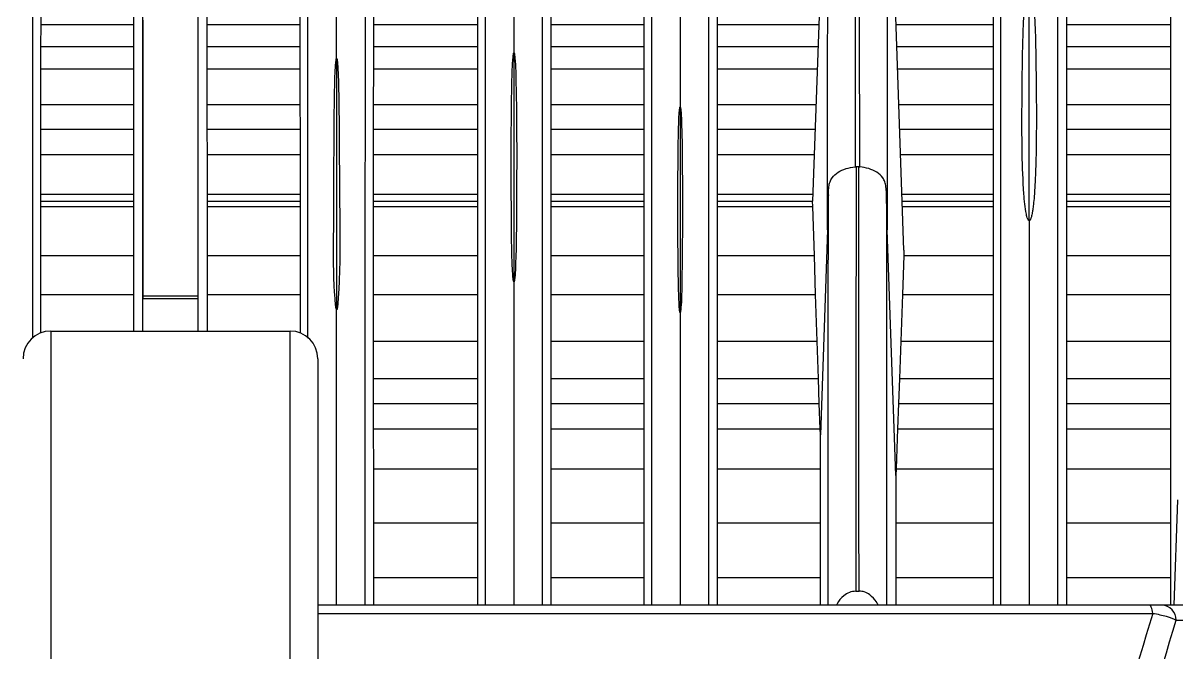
# Model space of a CAD drawing. Extents: x 9.3 to 87.2, y 0.6 to 68.8.
# Drawn here: x 37.841 to 39.923, y 60.622 to 61.759 of the extents above; entities that cross this region are included whole.
import ezdxf

# ---------------------------------------------------------------- set-up
doc = ezdxf.new("R2010")
doc.units = 0
doc.header["$MEASUREMENT"] = 0
doc.layers.add('OBJECT', color=7, linetype='CONTINUOUS')

msp = doc.modelspace()

# ---------------------------------------------------------------- linework, layer by layer
at = {"layer": 'OBJECT'}
for p, q in [((39.2932, 62.2257), (39.2656, 61.4372)), ((39.4305, 61.3486), (39.3999, 62.2257)), ((37.8724, 61.8161), (37.8723, 61.7559)), ((38.3408, 61.7559), (38.3407, 61.8161)), ((38.473, 61.8161), (38.4729, 61.7559)), ((38.6611, 61.7559), (38.661, 61.8161)), ((38.7933, 61.8161), (38.7932, 61.7559)), ((38.9614, 61.7559), (38.9613, 61.8161)), ((39.0937, 61.8161), (39.0936, 61.7559)), ((39.5921, 61.7559), (39.5921, 61.8161)), ((39.6565, 61.402), (39.6565, 61.8303)), ((39.724, 61.8161), (39.724, 61.7559)), ((39.9123, 61.7559), (39.9121, 61.8161)), ((38.0406, 61.7559), (38.0406, 61.7914)), ((38.1725, 61.7914), (38.1724, 61.7559)), ((37.8723, 61.7559), (37.8722, 61.7162)), ((37.8723, 61.7559), (38.0406, 61.7559)), ((38.0406, 61.7162), (38.0406, 61.7559)), ((38.0565, 61.7639), (38.0565, 61.2658)), ((38.1565, 61.2658), (38.1565, 61.7639)), ((38.1724, 61.7559), (38.1725, 61.7162)), ((38.1724, 61.7559), (38.3408, 61.7559)), ((38.3409, 61.7162), (38.3408, 61.7559)), ((38.4729, 61.7559), (38.4728, 61.7162)), ((38.4729, 61.7559), (38.6611, 61.7559)), ((38.6612, 61.7162), (38.6611, 61.7559)), ((38.7932, 61.7559), (38.7932, 61.7162)), ((38.7932, 61.7559), (38.9614, 61.7559)), ((38.9614, 61.7162), (38.9614, 61.7559)), ((39.0936, 61.7559), (39.0935, 61.7162)), ((39.0936, 61.7559), (39.2768, 61.7559)), ((39.4163, 61.7559), (39.5921, 61.7559)), ((39.5922, 61.7162), (39.5921, 61.7559)), ((39.724, 61.7559), (39.7239, 61.7162)), ((39.724, 61.7559), (39.9123, 61.7559)), ((39.9124, 61.7162), (39.9123, 61.7559)), ((37.8722, 61.7162), (37.8722, 61.6757)), ((37.8722, 61.7162), (38.0406, 61.7162)), ((38.0406, 61.6757), (38.0406, 61.7162)), ((38.1725, 61.7162), (38.1725, 61.6757)), ((38.1725, 61.7162), (38.3409, 61.7162)), ((38.3409, 61.6757), (38.3409, 61.7162)), ((38.4728, 61.7162), (38.4728, 61.6757)), ((38.4728, 61.7162), (38.6612, 61.7162)), ((38.6612, 61.6757), (38.6612, 61.7162)), ((38.7932, 61.7162), (38.7931, 61.6757)), ((38.7932, 61.7162), (38.9614, 61.7162)), ((38.9615, 61.6757), (38.9614, 61.7162)), ((39.0935, 61.7162), (39.0934, 61.6757)), ((39.0935, 61.7162), (39.2754, 61.7162)), ((39.4177, 61.7162), (39.5922, 61.7162)), ((39.5922, 61.6757), (39.5922, 61.7162)), ((39.7239, 61.7162), (39.7239, 61.6757)), ((39.7239, 61.7162), (39.9124, 61.7162)), ((39.9124, 61.6757), (39.9124, 61.7162)), ((38.4065, 61.6948), (38.4065, 61.2471)), ((38.7265, 61.705), (38.7265, 61.2913)), ((37.8722, 61.6757), (37.8721, 61.6116)), ((37.8722, 61.6757), (38.0406, 61.6757)), ((38.0406, 61.6116), (38.0406, 61.6757)), ((38.1725, 61.6757), (38.1725, 61.6116)), ((38.1725, 61.6757), (38.3409, 61.6757)), ((38.3409, 61.6116), (38.3409, 61.6757)), ((38.4728, 61.6757), (38.4727, 61.6116)), ((38.4728, 61.6757), (38.6612, 61.6757)), ((38.6612, 61.6116), (38.6612, 61.6757)), ((38.7931, 61.6757), (38.7931, 61.6116)), ((38.7931, 61.6757), (38.9615, 61.6757)), ((38.9615, 61.6116), (38.9615, 61.6757)), ((39.0934, 61.6757), (39.0934, 61.6116)), ((39.0934, 61.6757), (39.274, 61.6757)), ((39.4191, 61.6757), (39.5922, 61.6757)), ((39.5922, 61.6116), (39.5922, 61.6757)), ((39.7239, 61.6757), (39.7239, 61.6116)), ((39.7239, 61.6757), (39.9124, 61.6757)), ((39.9125, 61.6116), (39.9124, 61.6757)), ((37.8721, 61.6116), (37.8721, 61.5668)), ((37.8721, 61.6116), (38.0406, 61.6116)), ((38.0406, 61.5668), (38.0406, 61.6116)), ((38.1725, 61.6116), (38.1725, 61.5668)), ((38.1725, 61.6116), (38.3409, 61.6116)), ((38.341, 61.5668), (38.3409, 61.6116)), ((38.4727, 61.6116), (38.4727, 61.5668)), ((38.4727, 61.6116), (38.6612, 61.6116)), ((38.6613, 61.5668), (38.6612, 61.6116)), ((38.7931, 61.6116), (38.793, 61.5668)), ((38.7931, 61.6116), (38.9615, 61.6116)), ((38.9615, 61.5668), (38.9615, 61.6116)), ((39.0265, 61.6071), (39.0265, 61.2359)), ((39.0934, 61.6116), (39.0934, 61.5668)), ((39.0934, 61.6116), (39.2717, 61.6116)), ((39.4214, 61.6116), (39.5922, 61.6116)), ((39.5922, 61.5668), (39.5922, 61.6116)), ((39.7239, 61.6116), (39.7239, 61.5668)), ((39.7239, 61.6116), (39.9125, 61.6116)), ((39.9125, 61.5668), (39.9125, 61.6116)), ((37.8721, 61.5668), (37.8721, 61.5214)), ((37.8721, 61.5668), (38.0406, 61.5668)), ((38.0405, 61.5214), (38.0406, 61.5668)), ((38.1725, 61.5668), (38.1726, 61.5214)), ((38.1725, 61.5668), (38.341, 61.5668)), ((38.341, 61.5214), (38.341, 61.5668)), ((38.4727, 61.5668), (38.4727, 61.5214)), ((38.4727, 61.5668), (38.6613, 61.5668)), ((38.6613, 61.5214), (38.6613, 61.5668)), ((38.793, 61.5668), (38.793, 61.5214)), ((38.793, 61.5668), (38.9615, 61.5668)), ((38.9615, 61.5214), (38.9615, 61.5668)), ((39.0934, 61.5668), (39.0933, 61.5214)), ((39.0934, 61.5668), (39.2702, 61.5668)), ((39.4229, 61.5668), (39.5922, 61.5668)), ((39.5922, 61.5214), (39.5922, 61.5668)), ((39.7239, 61.5668), (39.7239, 61.5214)), ((39.7239, 61.5668), (39.9125, 61.5668)), ((39.9125, 61.5214), (39.9125, 61.5668)), ((37.8721, 61.5214), (37.8721, 61.4497)), ((37.8721, 61.5214), (38.0405, 61.5214)), ((38.0404, 61.4497), (38.0405, 61.5214)), ((38.1726, 61.5214), (38.1726, 61.4497)), ((38.1726, 61.5214), (38.341, 61.5214)), ((38.341, 61.4497), (38.341, 61.5214)), ((38.4727, 61.5214), (38.4727, 61.4497)), ((38.4727, 61.5214), (38.6613, 61.5214)), ((38.6613, 61.4497), (38.6613, 61.5214)), ((38.793, 61.5214), (38.793, 61.4497)), ((38.793, 61.5214), (38.9615, 61.5214)), ((38.9615, 61.4497), (38.9615, 61.5214)), ((39.0933, 61.5214), (39.0934, 61.4497)), ((39.0933, 61.5214), (39.2686, 61.5214)), ((39.4245, 61.5214), (39.5922, 61.5214)), ((39.5923, 61.4497), (39.5922, 61.5214)), ((39.7239, 61.5214), (39.7239, 61.4497)), ((39.7239, 61.5214), (39.9125, 61.5214)), ((39.9125, 61.4497), (39.9125, 61.5214)), ((39.3424, 61.4989), (39.344, 61.499)), ((39.3491, 61.499), (39.344, 61.499)), ((39.3491, 61.499), (39.3507, 61.4989)), ((37.8721, 61.4497), (37.8721, 61.4371)), ((37.8721, 61.4497), (38.0404, 61.4497)), ((38.0404, 61.4371), (38.0404, 61.4497)), ((38.1726, 61.4497), (38.1727, 61.4371)), ((38.1726, 61.4497), (38.341, 61.4497)), ((38.341, 61.4371), (38.341, 61.4497)), ((38.4727, 61.4497), (38.4727, 61.4371)), ((38.4727, 61.4497), (38.6613, 61.4497)), ((38.6613, 61.4371), (38.6613, 61.4497)), ((38.793, 61.4497), (38.793, 61.4371)), ((38.793, 61.4497), (38.9615, 61.4497)), ((38.9615, 61.4371), (38.9615, 61.4497)), ((39.0934, 61.4497), (39.0934, 61.4371)), ((39.0934, 61.4497), (39.2661, 61.4497)), ((39.427, 61.4497), (39.5923, 61.4497)), ((39.5923, 61.4371), (39.5923, 61.4497)), ((39.7239, 61.4497), (39.7239, 61.4371)), ((39.7239, 61.4497), (39.9125, 61.4497)), ((39.9125, 61.4371), (39.9125, 61.4497)), ((37.8721, 61.4371), (37.8721, 61.4272)), ((37.8721, 61.4371), (38.0404, 61.4371)), ((37.8721, 61.4272), (37.8721, 61.3392)), ((37.8721, 61.4272), (38.0404, 61.4272)), ((38.0403, 61.3392), (38.0404, 61.4272)), ((38.0404, 61.4272), (38.0404, 61.4371)), ((38.1727, 61.4371), (38.1727, 61.4272)), ((38.1727, 61.4371), (38.341, 61.4371)), ((38.1727, 61.4272), (38.1727, 61.3392)), ((38.1727, 61.4272), (38.341, 61.4272)), ((38.341, 61.4272), (38.341, 61.4371)), ((38.341, 61.3392), (38.341, 61.4272)), ((38.4727, 61.4371), (38.4727, 61.4272)), ((38.4727, 61.4371), (38.6613, 61.4371)), ((38.4727, 61.4272), (38.4727, 61.3392)), ((38.4727, 61.4272), (38.6613, 61.4272)), ((38.6613, 61.4272), (38.6613, 61.4371)), ((38.6613, 61.3392), (38.6613, 61.4272)), ((38.793, 61.4371), (38.793, 61.4272)), ((38.793, 61.4371), (38.9615, 61.4371)), ((38.793, 61.4272), (38.793, 61.3392)), ((38.793, 61.4272), (38.9615, 61.4272)), ((38.9615, 61.4272), (38.9615, 61.4371)), ((38.9615, 61.3392), (38.9615, 61.4272)), ((39.0934, 61.4371), (39.0934, 61.4272)), ((39.0934, 61.4371), (39.2656, 61.4371)), ((39.0934, 61.4272), (39.0934, 61.3392)), ((39.0934, 61.4272), (39.266, 61.4272)), ((39.2656, 61.4371), (39.2656, 61.4372)), ((39.266, 61.4272), (39.2656, 61.4371)), ((39.2688, 61.3392), (39.266, 61.4272)), ((39.4275, 61.4371), (39.5923, 61.4371)), ((39.4278, 61.4272), (39.5923, 61.4272)), ((39.5923, 61.4272), (39.5923, 61.4371)), ((39.5923, 61.3392), (39.5923, 61.4272)), ((39.7239, 61.4371), (39.7239, 61.4272)), ((39.7239, 61.4371), (39.9125, 61.4371)), ((39.7239, 61.4272), (39.7239, 61.3392)), ((39.7239, 61.4272), (39.9125, 61.4272)), ((39.9124, 61.3392), (39.9125, 61.4272)), ((39.9125, 61.4272), (39.9125, 61.4371)), ((39.2926, 61.3854), (39.2797, 61.0156)), ((39.416, 60.9419), (39.4005, 61.3854)), ((37.8721, 61.3392), (37.8721, 61.2687)), ((37.8721, 61.3392), (38.0403, 61.3392)), ((38.0403, 61.2687), (38.0403, 61.3392)), ((38.1727, 61.3392), (38.1728, 61.2687)), ((38.1727, 61.3392), (38.341, 61.3392)), ((38.341, 61.2687), (38.341, 61.3392)), ((38.4727, 61.3392), (38.4727, 61.2687)), ((38.4727, 61.3392), (38.6613, 61.3392)), ((38.6613, 61.2687), (38.6613, 61.3392)), ((38.793, 61.3392), (38.793, 61.2687)), ((38.793, 61.3392), (38.9615, 61.3392)), ((38.9615, 61.2687), (38.9615, 61.3392)), ((39.0934, 61.3392), (39.0934, 61.2687)), ((39.0934, 61.3392), (39.2688, 61.3392)), ((39.2711, 61.2687), (39.2688, 61.3392)), ((39.4302, 61.3392), (39.4278, 61.2687)), ((39.4305, 61.3486), (39.4302, 61.3392)), ((39.4302, 61.3392), (39.5923, 61.3392)), ((39.5923, 61.2687), (39.5923, 61.3392)), ((39.7239, 61.3392), (39.7239, 61.2687)), ((39.7239, 61.3392), (39.9124, 61.3392)), ((39.9124, 61.2687), (39.9124, 61.3392)), ((37.8721, 61.2687), (37.8721, 61.1991)), ((37.8721, 61.2687), (38.0403, 61.2687)), ((38.0402, 61.2027), (38.0403, 61.2687)), ((38.1565, 61.2658), (38.0565, 61.2658)), ((38.0565, 61.2658), (38.0565, 61.2617)), ((38.0565, 61.2027), (38.0565, 61.2617)), ((38.0565, 61.2617), (38.1565, 61.2617)), ((38.1565, 61.2617), (38.1565, 61.2658)), ((38.1565, 61.2027), (38.1565, 61.2617)), ((38.1728, 61.2687), (38.1728, 61.2027)), ((38.1728, 61.2687), (38.341, 61.2687)), ((38.341, 61.199), (38.341, 61.2687)), ((38.4727, 61.2687), (38.4727, 61.1843)), ((38.4727, 61.2687), (38.6613, 61.2687)), ((38.6613, 61.1843), (38.6613, 61.2687)), ((38.793, 61.2687), (38.793, 61.1843)), ((38.793, 61.2687), (38.9615, 61.2687)), ((38.9615, 61.1843), (38.9615, 61.2687)), ((39.0934, 61.2687), (39.0934, 61.1843)), ((39.0934, 61.2687), (39.2711, 61.2687)), ((39.2739, 61.1843), (39.2711, 61.2687)), ((39.4278, 61.2687), (39.4248, 61.1843)), ((39.4278, 61.2687), (39.5923, 61.2687)), ((39.5923, 61.1843), (39.5923, 61.2687)), ((39.7239, 61.2687), (39.7239, 61.1843)), ((39.7239, 61.2687), (39.9124, 61.2687)), ((39.9123, 61.1843), (39.9124, 61.2687)), ((38.4065, 61.2471), (38.4065, 61.2411)), ((37.8905, 61.2027), (37.8905, 60.4527)), ((37.8905, 61.2027), (38.3225, 61.2027)), ((38.3225, 60.4527), (38.3225, 61.2027)), ((38.4727, 61.1843), (38.4727, 61.1172)), ((38.4727, 61.1843), (38.6613, 61.1843)), ((38.6613, 61.1172), (38.6613, 61.1843)), ((38.793, 61.1843), (38.793, 61.1172)), ((38.793, 61.1843), (38.9615, 61.1843)), ((38.9615, 61.1172), (38.9615, 61.1843)), ((39.0934, 61.1843), (39.0934, 61.1172)), ((39.0934, 61.1843), (39.2739, 61.1843)), ((39.2761, 61.1172), (39.2739, 61.1843)), ((39.4248, 61.1843), (39.4225, 61.1172)), ((39.4248, 61.1843), (39.5923, 61.1843)), ((39.5923, 61.1172), (39.5923, 61.1843)), ((39.7239, 61.1843), (39.7239, 61.1172)), ((39.7239, 61.1843), (39.9123, 61.1843)), ((39.9123, 61.1172), (39.9123, 61.1843)), ((38.3725, 61.1527), (38.3725, 60.4527)), ((38.4727, 61.1172), (38.4727, 61.0718)), ((38.4727, 61.1172), (38.6613, 61.1172)), ((38.6613, 61.0718), (38.6613, 61.1172)), ((38.793, 61.1172), (38.7931, 61.0718)), ((38.793, 61.1172), (38.9615, 61.1172)), ((38.9615, 61.0718), (38.9615, 61.1172)), ((39.0934, 61.1172), (39.0934, 61.0718)), ((39.0934, 61.1172), (39.2761, 61.1172)), ((39.2777, 61.0718), (39.2761, 61.1172)), ((39.4225, 61.1172), (39.4208, 61.0718)), ((39.4225, 61.1172), (39.5923, 61.1172)), ((39.5922, 61.0718), (39.5923, 61.1172)), ((39.7239, 61.1172), (39.7239, 61.0718)), ((39.7239, 61.1172), (39.9123, 61.1172)), ((39.9123, 61.0718), (39.9123, 61.1172)), ((38.4727, 61.0718), (38.4727, 61.0262)), ((38.4727, 61.0718), (38.6613, 61.0718)), ((38.6612, 61.0262), (38.6613, 61.0718)), ((38.7931, 61.0718), (38.7931, 61.0262)), ((38.7931, 61.0718), (38.9615, 61.0718)), ((38.9615, 61.0262), (38.9615, 61.0718)), ((39.0934, 61.0718), (39.0934, 61.0262)), ((39.0934, 61.0718), (39.2777, 61.0718)), ((39.2793, 61.0262), (39.2777, 61.0718)), ((39.4208, 61.0718), (39.4191, 61.0262)), ((39.4208, 61.0718), (39.5922, 61.0718)), ((39.5922, 61.0262), (39.5922, 61.0718)), ((39.7239, 61.0718), (39.7239, 61.0262)), ((39.7239, 61.0718), (39.9123, 61.0718)), ((39.9123, 61.0262), (39.9123, 61.0718)), ((38.4727, 61.0262), (38.4728, 60.9541)), ((38.4727, 61.0262), (38.6612, 61.0262)), ((38.6612, 60.9541), (38.6612, 61.0262)), ((38.7931, 61.0262), (38.7931, 60.9541)), ((38.7931, 61.0262), (38.9615, 61.0262)), ((38.9615, 60.9541), (38.9615, 61.0262)), ((39.0934, 61.0262), (39.0934, 60.9541)), ((39.0934, 61.0262), (39.2793, 61.0262)), ((39.2797, 61.0156), (39.2793, 61.0262)), ((39.4191, 61.0262), (39.4165, 60.9541)), ((39.4191, 61.0262), (39.5922, 61.0262)), ((39.5922, 60.9541), (39.5922, 61.0262)), ((39.7239, 61.0262), (39.724, 60.9541)), ((39.7239, 61.0262), (39.9123, 61.0262)), ((39.9122, 60.9541), (39.9123, 61.0262)), ((39.2797, 60.9541), (39.2797, 61.0156)), ((38.4728, 60.9541), (38.4728, 60.8564)), ((38.4728, 60.9541), (38.6612, 60.9541)), ((38.6612, 60.8564), (38.6612, 60.9541)), ((38.7931, 60.9541), (38.7931, 60.8564)), ((38.7931, 60.9541), (38.9615, 60.9541)), ((38.9615, 60.8564), (38.9615, 60.9541)), ((39.0934, 60.9541), (39.0934, 60.8564)), ((39.0934, 60.9541), (39.2797, 60.9541)), ((39.2796, 60.8564), (39.2797, 60.9541)), ((39.4165, 60.9541), (39.416, 60.9419)), ((39.416, 60.9419), (39.416, 60.8564)), ((39.4165, 60.9541), (39.5922, 60.9541)), ((39.5922, 60.8564), (39.5922, 60.9541)), ((39.724, 60.9541), (39.724, 60.8564)), ((39.724, 60.9541), (39.9122, 60.9541)), ((39.9122, 60.8564), (39.9122, 60.9541)), ((39.9181, 60.7082), (39.9247, 60.8978)), ((38.4728, 60.8564), (38.4728, 60.7577)), ((38.4728, 60.8564), (38.6612, 60.8564)), ((38.6612, 60.7577), (38.6612, 60.8564)), ((38.7931, 60.8564), (38.7931, 60.7577)), ((38.7931, 60.8564), (38.9615, 60.8564)), ((38.9615, 60.7577), (38.9615, 60.8564)), ((39.0934, 60.8564), (39.0935, 60.7577)), ((39.0934, 60.8564), (39.2796, 60.8564)), ((39.2796, 60.7577), (39.2796, 60.8564)), ((39.416, 60.8564), (39.416, 60.7577)), ((39.416, 60.8564), (39.5922, 60.8564)), ((39.5921, 60.7577), (39.5922, 60.8564)), ((39.724, 60.8564), (39.7241, 60.7577)), ((39.724, 60.8564), (39.9122, 60.8564)), ((39.9122, 60.7577), (39.9122, 60.8564)), ((38.4728, 60.7577), (38.4728, 60.7082)), ((38.4728, 60.7577), (38.6612, 60.7577)), ((38.6612, 60.7082), (38.6612, 60.7577)), ((38.7931, 60.7577), (38.7932, 60.7082)), ((38.7931, 60.7577), (38.9615, 60.7577)), ((38.9614, 60.7082), (38.9615, 60.7577)), ((39.0935, 60.7577), (39.0935, 60.7082)), ((39.0935, 60.7577), (39.2796, 60.7577)), ((39.2796, 60.7082), (39.2796, 60.7577)), ((39.416, 60.7577), (39.4161, 60.7082)), ((39.416, 60.7577), (39.5921, 60.7577)), ((39.5921, 60.7082), (39.5921, 60.7577)), ((39.7241, 60.7577), (39.7241, 60.7082)), ((39.7241, 60.7577), (39.9122, 60.7577)), ((39.9122, 60.7082), (39.9122, 60.7577)), ((39.3437, 60.7333), (39.3494, 60.7333)), ((39.8733, 60.7082), (38.3725, 60.7082)), ((38.3725, 60.6932), (39.8797, 60.6932)), ((40.0258, 60.7082), (39.8963, 60.7082))]:
    msp.add_line(p, q, dxfattribs=at)
at = {"layer": 'OBJECT', "flags": 128}
for points in [[(39.2937, 60.7082), (39.2937, 60.716), (39.2939, 61.0348), (39.294, 61.2337), (39.2941, 61.428), (39.2941, 61.428), (39.2941, 61.428)], [(39.8797, 60.6932), (39.8791, 60.6965), (39.8785, 60.6994), (39.8778, 60.702), (39.877, 60.7042), (39.8761, 60.7059), (39.8752, 60.7072), (39.8743, 60.708), (39.8733, 60.7082)], [(39.9219, 60.6809), (39.9528, 60.6809), (40.0514, 60.6808)]]:
    msp.add_lwpolyline(points, dxfattribs=at)
at = {"layer": 'OBJECT'}
for centre, radius, start, end in [((38.4065, 61.1656), 0.0815, 89.9999, 91.1505), ((38.4065, 61.1656), 0.0815, 88.8495, 90.0001), ((37.8905, 61.1527), 0.05, 90, 180), ((38.3225, 61.1527), 0.05, 0, 90), ((39.8942, 60.6806), 0.0277, 0.4825, 85.7556)]:
    msp.add_arc(centre, radius, start, end, dxfattribs=at)
for points, knots in [([(38.6746, 62.9881), (38.6746, 62.9734), (38.6746, 62.9445), (38.6746, 62.8602), (38.6746, 62.7487), (38.6746, 62.6186), (38.6746, 62.4922), (38.6747, 62.343), (38.6747, 62.1642), (38.6747, 61.9626), (38.6747, 61.7147), (38.6747, 61.4055), (38.6748, 61.054), (38.6748, 60.8153), (38.6748, 60.7082)], [0, 0, 0, 0, 0.081177, 0.159217, 0.232708, 0.300406, 0.362349, 0.419558, 0.50233, 0.578909, 0.650985, 0.773644, 0.898475, 1, 1, 1, 1]), ([(38.7783, 60.7082), (38.7783, 60.7833), (38.7783, 60.9613), (38.7783, 61.2289), (38.7784, 61.5115), (38.7784, 61.7868), (38.7784, 62.0144), (38.7784, 62.2045), (38.7784, 62.3585), (38.7784, 62.5092), (38.7785, 62.6461), (38.7785, 62.7754), (38.7785, 62.873), (38.7785, 62.9484), (38.7785, 62.9747), (38.7785, 62.9881)], [0, 0, 0, 0, 0.071057, 0.168415, 0.261794, 0.355963, 0.455794, 0.514611, 0.577121, 0.644691, 0.719004, 0.783157, 0.852088, 0.924745, 1, 1, 1, 1]), ([(37.8583, 61.1903), (37.8583, 61.2041), (37.8583, 61.313), (37.8583, 61.5093), (37.8584, 61.7832), (37.8584, 62.0192), (37.8584, 62.2278), (37.8584, 62.4054), (37.8584, 62.5739), (37.8584, 62.7339), (37.8584, 62.8709), (37.8585, 62.9334), (37.8585, 62.9649)], [0, 0, 0, 0, 0.017701, 0.139969, 0.262645, 0.392016, 0.482526, 0.578519, 0.679291, 0.783932, 0.891131, 1, 1, 1, 1]), ([(38.3548, 61.19), (38.3548, 61.2039), (38.3548, 61.3129), (38.3547, 61.5093), (38.3547, 61.7832), (38.3547, 62.0192), (38.3547, 62.2278), (38.3547, 62.4054), (38.3547, 62.5739), (38.3546, 62.7339), (38.3546, 62.8709), (38.3546, 62.9334), (38.3546, 62.9649)], [0, 0, 0, 0, 0.0178008, 0.1400561, 0.2627202, 0.3920772, 0.4825784, 0.5785614, 0.679324, 0.7839541, 0.891142, 1, 1, 1, 1]), ([(38.4583, 60.7082), (38.4583, 60.7844), (38.4583, 60.9644), (38.4583, 61.2344), (38.4583, 61.5186), (38.4584, 61.7947), (38.4584, 62.0333), (38.4584, 62.2445), (38.4584, 62.4231), (38.4584, 62.5924), (38.4584, 62.7525), (38.4585, 62.8866), (38.4585, 62.9465), (38.4585, 62.9767)], [0, 0, 0, 0, 0.077932, 0.184108, 0.285308, 0.387055, 0.49457, 0.569928, 0.649851, 0.733699, 0.820681, 0.90968, 1, 1, 1, 1]), ([(38.9746, 62.9161), (38.9746, 62.9113), (38.9746, 62.902), (38.9746, 62.8299), (38.9746, 62.7187), (38.9746, 62.5734), (38.9746, 62.4231), (38.9747, 62.265), (38.9747, 62.1018), (38.9747, 61.9435), (38.9747, 61.749), (38.9747, 61.5111), (38.9747, 61.2249), (38.9748, 60.9577), (38.9748, 60.7818), (38.9748, 60.7082)], [0, 0, 0, 0, 0.087568, 0.173364, 0.25618, 0.334773, 0.408358, 0.475885, 0.53886, 0.597709, 0.653359, 0.747663, 0.839448, 0.93288, 1, 1, 1, 1]), ([(39.0783, 60.7082), (39.0783, 60.7662), (39.0783, 60.9116), (39.0783, 61.136), (39.0783, 61.3816), (39.0784, 61.6204), (39.0784, 61.8596), (39.0784, 62.0697), (39.0784, 62.2602), (39.0784, 62.4206), (39.0785, 62.5721), (39.0785, 62.7178), (39.0785, 62.8295), (39.0785, 62.9019), (39.0785, 62.9113), (39.0785, 62.9161)], [0, 0, 0, 0, 0.052845, 0.132537, 0.21065, 0.288968, 0.370443, 0.458019, 0.522088, 0.590888, 0.664581, 0.743303, 0.826276, 0.912247, 1, 1, 1, 1]), ([(39.6048, 62.5943), (39.6048, 62.5905), (39.6048, 62.583), (39.6048, 62.5244), (39.6048, 62.4354), (39.6048, 62.3117), (39.6048, 62.1799), (39.6048, 62.0412), (39.6048, 61.8964), (39.6048, 61.7353), (39.6048, 61.5588), (39.6048, 61.3542), (39.6048, 61.1286), (39.6048, 60.9114), (39.6048, 60.7665), (39.6048, 60.7082)], [0, 0, 0, 0, 0.08602, 0.170676, 0.253119, 0.332476, 0.407805, 0.478951, 0.545935, 0.608976, 0.68551, 0.763919, 0.848697, 0.939215, 1, 1, 1, 1]), ([(39.7083, 60.7082), (39.7083, 60.7718), (39.7083, 60.9268), (39.7083, 61.1566), (39.7083, 61.3925), (39.7083, 61.606), (39.7083, 61.8065), (39.7083, 61.9891), (39.7083, 62.1479), (39.7083, 62.2873), (39.7083, 62.4203), (39.7083, 62.5179), (39.7083, 62.5819), (39.7083, 62.5901), (39.7083, 62.5943)], [0, 0, 0, 0, 0.0663565, 0.1619168, 0.2506975, 0.3330027, 0.4146365, 0.5014721, 0.5748651, 0.6528443, 0.7353332, 0.8213619, 0.9099109, 1, 1, 1, 1]), ([(39.3431, 62.3222), (39.3431, 62.293), (39.343, 62.147), (39.3428, 61.8731), (39.3424, 61.6297), (39.3424, 61.499), (39.3424, 61.499)], [0, 0, 0, 0, 0.10881, 0.544285, 0.999997, 1, 1, 1, 1]), ([(39.3507, 61.499), (39.3507, 61.499), (39.3507, 61.5614), (39.3504, 61.7288), (39.3502, 62.0063), (39.3501, 62.2169), (39.35, 62.3222)], [0, 0, 0, 0, 0.000003, 0.217703, 0.608618, 1, 1, 1, 1]), ([(38.0565, 61.2617), (38.0565, 61.3559), (38.0565, 61.5441), (38.0565, 61.7962), (38.0565, 62.0213), (38.0565, 62.1516), (38.0565, 62.2172)], [0, 0, 0, 0, 0.276277, 0.552211, 0.774542, 1, 1, 1, 1]), ([(38.1565, 61.2617), (38.1565, 61.3559), (38.1565, 61.5441), (38.1565, 61.7962), (38.1565, 62.0213), (38.1565, 62.1516), (38.1565, 62.2172)], [0, 0, 0, 0, 0.276277, 0.552211, 0.774542, 1, 1, 1, 1]), ([(39.2926, 61.3854), (39.2926, 61.3854), (39.2926, 61.4163), (39.2927, 61.5677), (39.2929, 61.8528), (39.2932, 62.0963), (39.2932, 62.2257), (39.2932, 62.2257)], [0, 0, 0, 0, 0.000003, 0.107059, 0.535369, 0.999998, 1, 1, 1, 1]), ([(39.3999, 62.2257), (39.3999, 62.2257), (39.3999, 62.0866), (39.4002, 61.882), (39.4004, 61.5989), (39.4005, 61.4577), (39.4005, 61.3854), (39.4005, 61.3854)], [0, 0, 0, 0, 0.000002, 0.499459, 0.749669, 0.999997, 1, 1, 1, 1]), ([(38.4065, 61.6948), (38.4065, 61.754), (38.4065, 61.8615), (38.4065, 61.9637), (38.4065, 62.0095)], [0, 0, 0, 0, 0.5516486, 1, 1, 1, 1]), ([(38.7265, 61.9892), (38.7265, 61.9367), (38.7265, 61.8441), (38.7265, 61.747), (38.7265, 61.705)], [0, 0, 0, 0, 0.5678069, 1, 1, 1, 1]), ([(39.0265, 61.9627), (39.0265, 61.8971), (39.0265, 61.782), (39.0265, 61.6597), (39.0265, 61.6071)], [0, 0, 0, 0, 0.570137, 1, 1, 1, 1]), ([(39.6565, 61.402), (39.6564, 61.402), (39.6562, 61.4021), (39.6558, 61.4023), (39.6548, 61.4031), (39.6529, 61.407), (39.6493, 61.4228), (39.6437, 61.4868), (39.6433, 61.588), (39.6441, 61.6878), (39.6458, 61.7485), (39.6472, 61.7758), (39.6485, 61.7939), (39.6498, 61.8061), (39.6509, 61.8142), (39.6519, 61.8196), (39.6527, 61.8233), (39.6534, 61.8257), (39.654, 61.8273), (39.6545, 61.8284), (39.655, 61.8291), (39.6554, 61.8297), (39.6557, 61.83), (39.6561, 61.8302), (39.6564, 61.8303), (39.6565, 61.8303), (39.6565, 61.8303)], [0, 0, 0, 0, 0.000501, 0.001151, 0.00236, 0.007574, 0.028162, 0.110155, 0.437763, 0.717794, 0.81063, 0.872803, 0.914462, 0.942394, 0.961138, 0.973731, 0.982205, 0.987919, 0.991787, 0.994417, 0.99622, 0.997472, 0.998806, 0.999341, 0.999785, 1, 1, 1, 1]), ([(39.6565, 61.8303), (39.6566, 61.8303), (39.6569, 61.8303), (39.6572, 61.8301), (39.658, 61.8295), (39.6595, 61.8267), (39.6624, 61.8153), (39.6673, 61.7693), (39.6687, 61.6946), (39.6698, 61.5958), (39.6693, 61.5214), (39.6673, 61.471), (39.6659, 61.4482), (39.6645, 61.4328), (39.6632, 61.4225), (39.662, 61.4156), (39.661, 61.411), (39.6602, 61.4079), (39.6595, 61.4058), (39.6589, 61.4044), (39.6584, 61.4035), (39.6579, 61.4028), (39.6574, 61.4023), (39.657, 61.4021), (39.6567, 61.402), (39.6566, 61.402), (39.6565, 61.402)], [0, 0, 0, 0, 0.000459, 0.001037, 0.002137, 0.006183, 0.022225, 0.086119, 0.341385, 0.558432, 0.778026, 0.850867, 0.899686, 0.932428, 0.954405, 0.969173, 0.979112, 0.985817, 0.990355, 0.993443, 0.995561, 0.997451, 0.99862, 0.999247, 0.999765, 1, 1, 1, 1]), ([(38.4049, 61.247), (38.4042, 61.2555), (38.4007, 61.298), (38.4013, 61.4079), (38.4018, 61.5409), (38.4026, 61.6427), (38.4045, 61.6812), (38.4051, 61.6882), (38.4056, 61.6917), (38.4059, 61.6935), (38.4061, 61.6943), (38.4063, 61.6946), (38.4064, 61.6947), (38.4065, 61.6947), (38.4065, 61.6948), (38.4065, 61.6948), (38.4065, 61.6948), (38.4065, 61.6948)], [0, 0, 0, 0, 0.055666, 0.2781, 0.722897, 0.945279, 0.973076, 0.986975, 0.993925, 0.997401, 0.999141, 0.999577, 0.999796, 0.999868, 0.999956, 0.999996, 1, 1, 1, 1]), ([(38.4065, 61.6948), (38.4065, 61.6948), (38.4066, 61.6948), (38.4066, 61.6947), (38.4067, 61.6947), (38.4068, 61.6946), (38.4069, 61.6944), (38.407, 61.694), (38.4077, 61.6915), (38.4082, 61.685), (38.4097, 61.6619), (38.4113, 61.5734), (38.4114, 61.4431), (38.4133, 61.316), (38.409, 61.2585), (38.4082, 61.247)], [0, 0, 0, 0, 0.000024, 0.000069, 0.000183, 0.00041, 0.000862, 0.001765, 0.00357, 0.018004, 0.046863, 0.162292, 0.623568, 0.924627, 1, 1, 1, 1]), ([(38.7265, 61.2913), (38.7265, 61.2913), (38.7265, 61.2913), (38.7264, 61.2914), (38.7263, 61.2915), (38.7259, 61.2922), (38.7253, 61.2951), (38.7241, 61.3067), (38.7222, 61.3531), (38.7217, 61.4631), (38.7215, 61.5784), (38.723, 61.6661), (38.7243, 61.6918), (38.7254, 61.7019), (38.726, 61.7042), (38.7262, 61.7046), (38.7263, 61.7048), (38.7264, 61.7049), (38.7264, 61.705), (38.7265, 61.705), (38.7265, 61.705), (38.7265, 61.705), (38.7265, 61.705)], [0, 0, 0, 0, 0.000094, 0.000218, 0.000448, 0.001446, 0.005385, 0.021069, 0.083741, 0.334366, 0.804886, 0.922632, 0.98151, 0.996237, 0.998077, 0.998998, 0.999316, 0.999635, 0.999784, 0.999905, 0.999967, 1, 1, 1, 1]), ([(38.7265, 61.705), (38.7265, 61.705), (38.7266, 61.705), (38.7266, 61.705), (38.7267, 61.7049), (38.7274, 61.7039), (38.7277, 61.7008), (38.7292, 61.6898), (38.7299, 61.6635), (38.7319, 61.5746), (38.7314, 61.4593), (38.7308, 61.3503), (38.7289, 61.3059), (38.7277, 61.2948), (38.7271, 61.2921), (38.7268, 61.2915), (38.7267, 61.2914), (38.7266, 61.2913), (38.7266, 61.2913), (38.7265, 61.2913)], [0, 0, 0, 0, 0.000048, 0.000146, 0.000383, 0.000852, 0.00835, 0.023312, 0.083155, 0.202832, 0.681059, 0.920233, 0.980043, 0.995013, 0.998781, 0.999562, 0.999787, 0.999908, 1, 1, 1, 1]), ([(39.0265, 61.2359), (39.0265, 61.2359), (39.0265, 61.2359), (39.0265, 61.236), (39.0263, 61.2361), (39.0261, 61.2365), (39.0257, 61.2385), (39.0249, 61.2462), (39.0234, 61.2774), (39.0225, 61.3542), (39.0224, 61.441), (39.0228, 61.5204), (39.0234, 61.562), (39.0243, 61.5888), (39.0252, 61.6002), (39.0256, 61.6038), (39.0259, 61.6056), (39.0261, 61.6064), (39.0263, 61.6069), (39.0264, 61.607), (39.0264, 61.6071), (39.0265, 61.6071), (39.0265, 61.6071), (39.0265, 61.6071), (39.0265, 61.6071)], [0, 0, 0, 0, 0.0000717, 0.0001667, 0.0003414, 0.0010873, 0.0040325, 0.0157608, 0.0626216, 0.2500161, 0.6247783, 0.7613489, 0.8979214, 0.9662095, 0.9832819, 0.9918184, 0.9960873, 0.9982219, 0.9992914, 0.9996504, 0.9998298, 0.9999013, 0.9999712, 1, 1, 1, 1]), ([(39.0265, 61.6071), (39.0266, 61.6071), (39.0266, 61.6071), (39.0266, 61.6071), (39.0268, 61.607), (39.027, 61.6065), (39.0275, 61.6045), (39.0283, 61.5964), (39.0299, 61.564), (39.0306, 61.4831), (39.0309, 61.3819), (39.0296, 61.292), (39.029, 61.2524), (39.0273, 61.2382), (39.027, 61.2368), (39.0268, 61.2362), (39.0267, 61.236), (39.0266, 61.2359), (39.0266, 61.2359), (39.0265, 61.2359), (39.0265, 61.2359), (39.0265, 61.2359)], [0, 0, 0, 0, 0.000078, 0.000179, 0.000367, 0.001181, 0.004395, 0.017191, 0.068322, 0.272792, 0.681705, 0.886151, 0.988387, 0.994777, 0.997973, 0.999578, 0.999779, 0.999878, 0.999957, 0.999999, 1, 1, 1, 1]), ([(39.2941, 61.4488), (39.2941, 61.4499), (39.2942, 61.4544), (39.2947, 61.4624), (39.2967, 61.4722), (39.3016, 61.4817), (39.311, 61.4899), (39.3257, 61.4965), (39.3368, 61.4981), (39.3424, 61.4989)], [0, 0, 0, 0, 0.040977, 0.17211, 0.285127, 0.396955, 0.598359, 0.799165, 1, 1, 1, 1]), ([(39.3424, 61.499), (39.3424, 61.499), (39.3424, 61.499), (39.3424, 61.499), (39.3424, 61.4989)], [0, 0, 0, 0, 0.030106, 1, 1, 1, 1]), ([(39.344, 61.499), (39.344, 61.4742), (39.344, 61.35), (39.3439, 61.1577), (39.3438, 60.9258), (39.3437, 60.7955), (39.3437, 60.7333)], [0, 0, 0, 0, 0.101586, 0.508022, 0.765103, 1, 1, 1, 1]), ([(39.3494, 60.7333), (39.3494, 60.7813), (39.3493, 60.9376), (39.3492, 61.1959), (39.3491, 61.3979), (39.3491, 61.499)], [0, 0, 0, 0, 0.180796, 0.589987, 1, 1, 1, 1]), ([(39.3507, 61.4989), (39.3507, 61.499), (39.3507, 61.499), (39.3507, 61.499), (39.3507, 61.499)], [0, 0, 0, 0, 0.969894, 1, 1, 1, 1]), ([(39.399, 61.4488), (39.399, 61.4499), (39.3989, 61.4544), (39.3984, 61.4624), (39.3964, 61.4722), (39.3915, 61.4817), (39.3821, 61.4899), (39.3674, 61.4965), (39.3562, 61.4981), (39.3507, 61.4989)], [0, 0, 0, 0, 0.040977, 0.172111, 0.285128, 0.396953, 0.598358, 0.799165, 1, 1, 1, 1]), ([(39.2941, 61.4488), (39.2939, 61.4384), (39.2934, 61.4177), (39.2929, 61.3961), (39.2926, 61.3854)], [0, 0, 0, 0, 0.498857, 1, 1, 1, 1]), ([(39.2941, 61.428), (39.2941, 61.428), (39.2941, 61.4351), (39.2941, 61.442), (39.2941, 61.4488)], [0, 0, 0, 0, 0.000082, 1, 1, 1, 1]), ([(39.399, 61.4488), (39.399, 61.442), (39.399, 61.4351), (39.399, 61.428), (39.399, 61.428)], [0, 0, 0, 0, 0.999918, 1, 1, 1, 1]), ([(39.4005, 61.3854), (39.4003, 61.3937), (39.3997, 61.4153), (39.3993, 61.4361), (39.399, 61.4488)], [0, 0, 0, 0, 0.387466, 1, 1, 1, 1]), ([(39.399, 61.428), (39.399, 61.428), (39.399, 61.3087), (39.3992, 61.1065), (39.3993, 60.865), (39.3993, 60.7523), (39.3993, 60.7082)], [0, 0, 0, 0, 0.000003, 0.548311, 0.823253, 1, 1, 1, 1]), ([(39.6565, 61.402), (39.6565, 61.3403), (39.6565, 61.2131), (39.6565, 60.9833), (39.6565, 60.8102), (39.6565, 60.7082)], [0, 0, 0, 0, 0.27922, 0.57526, 1, 1, 1, 1]), ([(38.7265, 61.2913), (38.7265, 61.1787), (38.7265, 60.9881), (38.7265, 60.7895), (38.7265, 60.7082)], [0, 0, 0, 0, 0.590953, 1, 1, 1, 1]), ([(38.4065, 61.2411), (38.4065, 61.2411), (38.4065, 61.2411), (38.4064, 61.2412), (38.4062, 61.2414), (38.4058, 61.2422), (38.4054, 61.2441), (38.4051, 61.2459), (38.4049, 61.247)], [0, 0, 0, 0, 0.009023, 0.020487, 0.042289, 0.122762, 0.441726, 1, 1, 1, 1]), ([(38.4082, 61.247), (38.4081, 61.2464), (38.4079, 61.2453), (38.4077, 61.2439), (38.4074, 61.2429), (38.4073, 61.2423), (38.4071, 61.2419), (38.407, 61.2416), (38.4069, 61.2414), (38.4068, 61.2413), (38.4067, 61.2412), (38.4066, 61.2411), (38.4066, 61.2411), (38.4065, 61.2411)], [0, 0, 0, 0, 0.326157, 0.544986, 0.6921, 0.79124, 0.858306, 0.903951, 0.935333, 0.96621, 0.979398, 0.992715, 1, 1, 1, 1]), ([(38.4065, 60.7082), (38.4065, 60.8047), (38.4065, 60.9855), (38.4065, 61.1598), (38.4065, 61.2411)], [0, 0, 0, 0, 0.533753, 1, 1, 1, 1]), ([(39.0265, 61.2359), (39.0265, 61.1326), (39.0265, 60.9599), (39.0265, 60.7804), (39.0265, 60.7082)], [0, 0, 0, 0, 0.598067, 1, 1, 1, 1]), ([(39.3437, 60.7333), (39.3397, 60.7328), (39.3317, 60.7319), (39.3199, 60.7236), (39.3119, 60.7155), (39.3093, 60.709), (39.309, 60.7082)], [0, 0, 0, 0, 0.2653352, 0.5285217, 0.9473015, 1, 1, 1, 1]), ([(39.384, 60.7082), (39.3829, 60.7102), (39.3792, 60.7173), (39.3708, 60.7258), (39.3596, 60.7323), (39.3527, 60.733), (39.3494, 60.7333)], [0, 0, 0, 0, 0.149467, 0.535754, 0.783389, 1, 1, 1, 1]), ([(39.8963, 60.7082), (39.8937, 60.7082), (39.8905, 60.7082), (39.8827, 60.7082), (39.8782, 60.7082), (39.8733, 60.7082)], [0, 0, 0, 0, 0.5, 0.5, 1, 1, 1, 1]), ([(39.8797, 60.6932), (39.8841, 60.6925), (39.8883, 60.6917), (39.8965, 60.6899), (39.9003, 60.6889), (39.9112, 60.6857), (39.9172, 60.6833), (39.9219, 60.6809)], [0, 0, 0, 0, 0.25, 0.25, 0.5, 0.5, 1, 1, 1, 1])]:
    msp.add_open_spline(points, degree=3, knots=knots, dxfattribs=at)
for points in [[(39.8797, 60.6932), (39.8173, 60.4876), (39.7549, 60.281), (39.6921, 60.0738)], [(39.7326, 60.0486), (39.796, 60.2601), (39.859, 60.4709), (39.9219, 60.6809)]]:
    msp.add_open_spline(points, degree=3, dxfattribs=at)

doc.saveas('drawing.dxf')
